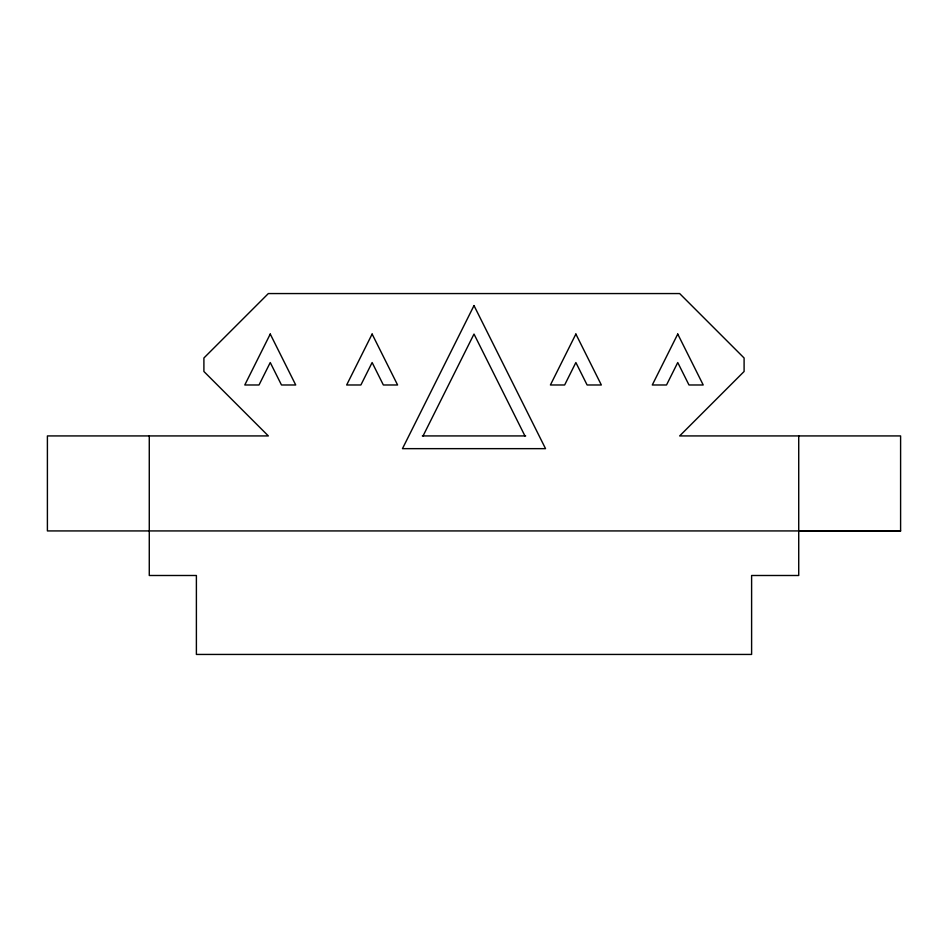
<?xml version="1.0" encoding="UTF-8"?>
<svg xmlns="http://www.w3.org/2000/svg" width="948" height="948" viewBox="0 0 948 948"><rect width="100%" height="100%" fill="white"/><g stroke="black" fill="none" stroke-linecap="round" stroke-linejoin="round"><path stroke-width="1.42" d="M423.057 435.926L474 334.051L524.943 435.926M422.322 435.926L525.678 435.926M798.726 530.868L900.6 530.927L900.6 435.926L679.657 435.926L744.097 371.486L744.097 357.989L679.657 293.56L268.343 293.56L203.903 357.989L203.903 371.486L268.343 435.926L47.4 435.926L47.4 530.927L900.6 530.927M798.726 435.926L798.726 575.495L751.61 575.495L751.61 654.44L196.39 654.44L196.39 575.495L149.274 575.495L149.274 435.926M270.251 334.051L244.785 384.983L259.017 384.983L270.251 362.527L281.485 384.983L295.717 384.983L270.251 334.051M372.126 334.051L346.66 384.983L360.892 384.983L372.126 362.527L383.359 384.983L397.591 384.983L372.126 334.051M474 305.576L402.462 448.653L545.538 448.653L474 305.576M575.874 334.051L550.409 384.983L564.641 384.983L575.874 362.527L587.108 384.983L601.34 384.983L575.874 334.051M677.749 334.051L652.283 384.983L666.515 384.983L677.749 362.527L688.983 384.983L703.215 384.983L677.749 334.051"/></g></svg>
